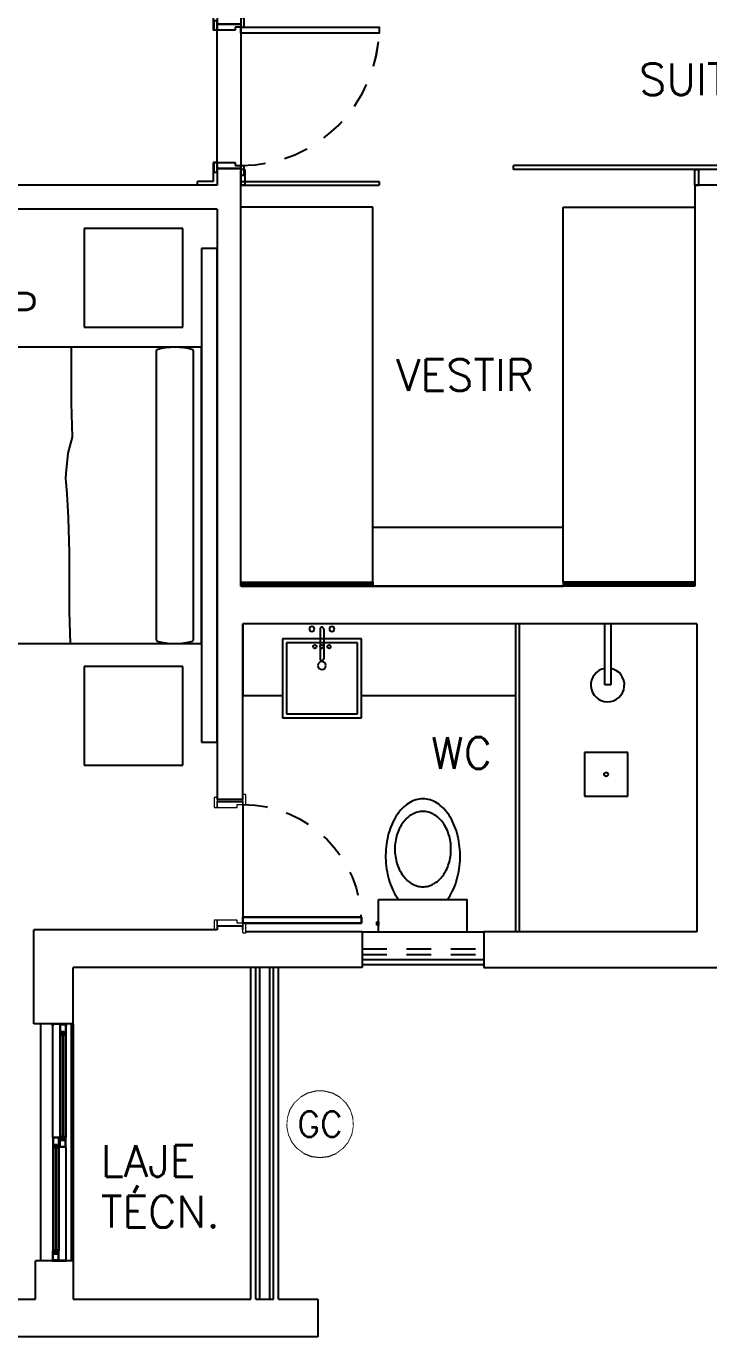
# Model space of a CAD drawing. Header units: millimetres. Extents: x 188.6 to 263.2, y 40.1 to 120.1.
# Drawn here: x 255.94 to 259.39, y 48.13 to 54.76 of the extents above; entities that cross this region are included whole.
import ezdxf
from ezdxf.enums import TextEntityAlignment as Align

# ---------------------------------------------------------------- set-up
doc = ezdxf.new("R2010")
doc.units = ezdxf.units.MM
doc.set_wipeout_variables(frame=1)
doc.linetypes.add('_XREF TL$0$XREF_305_306$0$XREF-TIPO$0$HIDDEN2', pattern=[0.1875, 0.125, -0.0625])
doc.linetypes.add('XREF_305_306$0$XREF-TIPO$0$HIDDEN2', pattern=[0.1875, 0.125, -0.0625])
for name, color, linetype in [('_XREF TL$0$S_ESQ', 8, 'Continuous'), ('_XREF TL$0$S_VISTA1', 8, 'Continuous'), ('_XREF TL$0$XREF_305_306$0$XREF-TIPO$0$E-MC-ESQUADRIAS', 8, 'Continuous'), ('ARQ', 8, 'Continuous'), ('ARQ-BASE', 8, 'Continuous'), ('INC-TEXTO', 7, 'Continuous'), ('XREF_305_306$0$L-O-LAYOUT-MOLHADO', 8, 'Continuous'), ('XREF_305_306$0$XREF-TIPO$0$E-MC-ESQUADRIAS', 2, 'Continuous')]:
    doc.layers.add(name, color=color, linetype=linetype)
doc.styles.add('60-75', font='romans.shx', dxfattribs={"height": 0.12})
doc.styles.add('ROMANS', font='ROMANS.SHX', dxfattribs={"height": 0.15})

# ---------------------------------------------------------------- blocks, each defined once
blk = doc.blocks.new('_XREF TL$0$XREF_305_306$0$XREF-TIPO$0$A$C281A5909')
at = {"layer": '_XREF TL$0$S_ESQ'}
for p, q in [((0.05, 0.755), (0.08, 0.755)), ((0.05, 0.155), (0.05, 0.755)), ((0.08, 0.755), (0.05, 0.755)), ((0.05, 0.755), (0.05, 0.155)), ((0.08, 0.755), (0.08, 0.155)), ((0.08, 0.155), (0.08, 0.755)), ((0.035, 0.0249), (0.035, 0.155)), ((0.08, 0.155), (0.05, 0.155)), ((0.05, 0.155), (0.08, 0.155)), ((0.665, 0.025), (0.665, 0.155))]:
    blk.add_line(p, q, dxfattribs=at)
at = {"layer": '_XREF TL$0$S_ESQ', "lineweight": 13}
for p, q in [((0, 0.155), (0, 0.17)), ((0, 0.17), (0.05, 0.17)), ((0, 0.155), (0.05, 0.155)), ((0.05, 0.155), (0.035, 0.155)), ((0.05, 0.155), (0.05, 0.125)), ((0.65, 0.155), (0.65, 0.17)), ((0.65, 0.17), (0.7, 0.17)), ((0.665, 0.155), (0.65, 0.155)), ((0.65, 0.125), (0.65, 0.155)), ((0.65, 0.155), (0.7, 0.155)), ((0.7, 0.17), (0.7, 0.155)), ((0.05, 0.125), (0.065, 0.125)), ((0.065, 0.125), (0.065, 0.025)), ((0.635, 0.025), (0.635, 0.125)), ((0.635, 0.125), (0.65, 0.125)), ((0.065, 0.025), (0.015, 0.025)), ((0.015, 0.01), (0.015, 0.0249)), ((0.065, 0.01), (0.015, 0.01)), ((0.035, 0.025), (0.065, 0.025)), ((0.065, 0.025), (0.065, 0.01)), ((0.635, 0.025), (0.665, 0.025)), ((0.635, 0.01), (0.635, 0.025)), ((0.685, 0.025), (0.635, 0.025)), ((0.685, 0.01), (0.635, 0.01)), ((0.685, 0.025), (0.685, 0.01))]:
    blk.add_line(p, q, dxfattribs=at)
at = {"layer": '_XREF TL$0$S_VISTA1'}
blk.add_line((0.65, 0.155), (0.08, 0.155), dxfattribs=at)
at = {"layer": '_XREF TL$0$XREF_305_306$0$XREF-TIPO$0$E-MC-ESQUADRIAS', "color": 8, "linetype": '_XREF TL$0$XREF_305_306$0$XREF-TIPO$0$HIDDEN2'}
blk.add_arc((0.05, 0.155), 0.6, 0, 90, dxfattribs=at)
blk = doc.blocks.new('_XREF TL$0$XREF_305_306$0$XREF-TIPO$0$A$C35F81CAF')
at = {"layer": '_XREF TL$0$XREF_305_306$0$XREF-TIPO$0$E-MC-ESQUADRIAS'}
for p, q in [((0.0028, 0.068), (0.0498, 0.068)), ((0.0028, 0.068), (0.0028, 0.038)), ((0.0378, 0.068), (0.0378, 0.048)), ((0.575, 0.068), (0.0498, 0.068)), ((0.0498, 0.068), (0.0498, 0.058)), ((0.625, 0.068), (0.575, 0.068)), ((0.575, 0.068), (0.575, 0.058)), ((0.587, 0.068), (0.587, 0.048)), ((0.625, 0.068), (1.198, 0.068)), ((0.625, 0.038), (0.625, 0.068)), ((0.575, 0.002), (0.002, 0.002)), ((0.0028, 0.038), (0.0498, 0.038)), ((0.0048, 0.066), (0.0358, 0.066)), ((0.0048, 0.066), (0.0048, 0.04)), ((0.0048, 0.04), (0.0478, 0.04)), ((0.0358, 0.066), (0.0358, 0.046)), ((0.0478, 0.046), (0.0358, 0.046)), ((0.0498, 0.058), (0.0378, 0.058)), ((0.0498, 0.048), (0.0378, 0.048)), ((0.586, 0.056), (0.0388, 0.056)), ((0.0388, 0.05), (0.0388, 0.056)), ((0.586, 0.05), (0.0388, 0.05)), ((0.0398, 0.066), (0.0398, 0.06)), ((0.0398, 0.066), (0.0478, 0.066)), ((0.0478, 0.06), (0.0398, 0.06)), ((0.0478, 0.066), (0.0478, 0.06)), ((0.0478, 0.046), (0.0478, 0.04)), ((0.0498, 0.048), (0.0498, 0.038)), ((0.575, 0.038), (0.0498, 0.038)), ((0.575, 0.058), (0.587, 0.058)), ((0.575, 0.048), (0.575, 0.038)), ((0.575, 0.048), (0.587, 0.048)), ((0.625, 0.038), (0.575, 0.038)), ((0.575, 0.032), (0.625, 0.032)), ((0.575, 0.002), (0.575, 0.032)), ((0.575, 0.002), (0.625, 0.002)), ((0.585, 0.066), (0.577, 0.066)), ((0.577, 0.066), (0.577, 0.06)), ((0.577, 0.06), (0.585, 0.06)), ((0.577, 0.046), (0.589, 0.046)), ((0.577, 0.046), (0.577, 0.04)), ((0.623, 0.04), (0.577, 0.04)), ((0.577, 0.03), (0.611, 0.03)), ((0.577, 0.004), (0.577, 0.03)), ((0.577, 0.004), (0.623, 0.004)), ((0.585, 0.066), (0.585, 0.06)), ((0.586, 0.05), (0.586, 0.056)), ((0.623, 0.066), (0.589, 0.066)), ((0.589, 0.066), (0.589, 0.046)), ((0.611, 0.03), (0.611, 0.01)), ((0.623, 0.01), (0.611, 0.01)), ((0.613, 0.032), (0.613, 0.012)), ((0.625, 0.022), (0.613, 0.022)), ((0.625, 0.012), (0.613, 0.012)), ((1.1573, 0.02), (0.614, 0.02)), ((0.614, 0.014), (0.614, 0.02)), ((1.1573, 0.014), (0.614, 0.014)), ((0.615, 0.03), (0.623, 0.03)), ((0.615, 0.03), (0.615, 0.024)), ((0.623, 0.024), (0.615, 0.024)), ((0.623, 0.04), (0.623, 0.066)), ((0.623, 0.03), (0.623, 0.024)), ((0.623, 0.01), (0.623, 0.004)), ((1.1968, 0.032), (0.625, 0.032)), ((0.625, 0.032), (0.625, 0.022)), ((0.625, 0.012), (0.625, 0.002)), ((1.1463, 0.002), (0.625, 0.002)), ((1.1463, 0.032), (1.1463, 0.022)), ((1.1463, 0.022), (1.1583, 0.022)), ((1.1463, 0.012), (1.1463, 0.002)), ((1.1463, 0.012), (1.1583, 0.012)), ((1.1968, 0.002), (1.1463, 0.002)), ((1.1563, 0.03), (1.1483, 0.03)), ((1.1483, 0.03), (1.1483, 0.024)), ((1.1483, 0.024), (1.1563, 0.024)), ((1.1483, 0.01), (1.1603, 0.01)), ((1.1483, 0.01), (1.1483, 0.004)), ((1.1948, 0.004), (1.1483, 0.004)), ((1.1563, 0.03), (1.1563, 0.024)), ((1.1573, 0.014), (1.1573, 0.02)), ((1.1968, 0.032), (1.1583, 0.032)), ((1.1583, 0.032), (1.1583, 0.012)), ((1.1948, 0.03), (1.1603, 0.03)), ((1.1603, 0.03), (1.1603, 0.01)), ((1.1948, 0.004), (1.1948, 0.03)), ((1.1968, 0.002), (1.1968, 0.032))]:
    blk.add_line(p, q, dxfattribs=at)
for points in [[(0, 0), (0.0102, 0), (0.0102, 0.002), (0.002, 0.002), (0.002, 0.068), (0.01, 0.068), (0.01, 0.07), (0, 0.07), (0, 0)], [(1.2, 0), (1.1898, 0), (1.1898, 0.002), (1.198, 0.002), (1.198, 0.068), (1.19, 0.068), (1.19, 0.07), (1.2, 0.07), (1.2, 0)]]:
    blk.add_lwpolyline(points, dxfattribs=at)
for points in [[(0.0503, 0.063), (0.0503, 0.058, -0.414214), (0.0498, 0.0575), (0.0383, 0.0575, 1), (0.0383, 0.0565), (0.0548, 0.0565), (0.0548, 0.058, 0.38517)], [(0.0383, 0.0495, 1), (0.0383, 0.0485), (0.0498, 0.0485, -0.414214), (0.0503, 0.048), (0.0503, 0.043, 0.38517), (0.0548, 0.048), (0.0548, 0.0495)], [(0.5745, 0.063), (0.5745, 0.058, 0.414214), (0.575, 0.0575), (0.5865, 0.0575, -1), (0.5865, 0.0565), (0.57, 0.0565), (0.57, 0.058, -0.38517)], [(0.5865, 0.0495, -1), (0.5865, 0.0485), (0.575, 0.0485, 0.414214), (0.5745, 0.048), (0.5745, 0.043, -0.38517), (0.57, 0.048), (0.57, 0.0495)], [(0.6255, 0.027), (0.6255, 0.022, -0.414214), (0.625, 0.0215), (0.6135, 0.0215, 1), (0.6135, 0.0205), (0.63, 0.0205), (0.63, 0.022, 0.38517)], [(0.6135, 0.0135, 1), (0.6135, 0.0125), (0.625, 0.0125, -0.414214), (0.6255, 0.012), (0.6255, 0.007, 0.38517), (0.63, 0.012), (0.63, 0.0135)], [(1.1463, 0.0215, -0.414214), (1.1458, 0.022), (1.1458, 0.027, 0.38517), (1.1413, 0.022), (1.1413, 0.0205), (1.1578, 0.0205, 1), (1.1578, 0.0215)], [(1.1463, 0.0125, 0.414214), (1.1458, 0.012), (1.1458, 0.007, -0.38517), (1.1413, 0.012), (1.1413, 0.0135), (1.1578, 0.0135, -1), (1.1578, 0.0125)]]:
    blk.add_lwpolyline(points, format="xyb", close=True, dxfattribs=at)
blk = doc.blocks.new('_XREF TL$0$XREF_305_306$0$XREF-TIPO$0$PORTA 70')
at = {"layer": '_XREF TL$0$XREF_305_306$0$XREF-TIPO$0$E-MC-ESQUADRIAS'}
for p, q in [((36.2665, 23.8835), (36.2815, 23.8835)), ((36.2665, 23.8335), (36.2665, 23.8835)), ((36.2815, 23.8335), (36.2665, 23.8335)), ((36.2815, 23.8335), (36.2815, 23.8835)), ((36.2815, 23.8485), (36.2815, 23.8335)), ((36.4015, 23.8485), (36.2815, 23.8485)), ((36.3115, 23.8335), (36.2815, 23.8335)), ((36.3115, 23.8185), (36.3115, 23.8335)), ((36.4015, 23.8685), (36.4165, 23.8685)), ((36.4015, 23.8685), (36.4015, 23.8185)), ((36.4015, 23.8185), (36.4015, 23.8485)), ((36.4165, 23.8685), (36.4165, 23.8185)), ((36.4015, 23.8185), (36.3115, 23.8185)), ((36.4165, 23.8185), (36.4015, 23.8185)), ((36.2665, 23.0835), (36.2665, 23.1335)), ((36.2815, 23.1335), (36.3115, 23.1335)), ((36.2815, 23.0835), (36.2815, 23.1335)), ((36.2815, 23.1185), (36.4015, 23.1185)), ((36.3115, 23.1485), (36.4015, 23.1485)), ((36.3115, 23.1335), (36.3115, 23.1485)), ((36.4015, 23.1485), (36.4165, 23.1485)), ((36.4015, 23.1185), (36.4015, 23.1485)), ((36.4015, 23.1485), (36.4015, 23.0985)), ((36.4165, 23.0985), (36.4015, 23.0985)), ((36.4165, 23.1485), (36.4165, 23.0985)), ((36.2815, 23.0835), (36.2665, 23.0835))]:
    blk.add_line(p, q, dxfattribs=at)
blk.add_lwpolyline([(36.2815, 23.1635), (36.2815, 23.1335), (35.5815, 23.1335), (35.5815, 23.1635)], close=True, dxfattribs=at)
at = {"layer": '_XREF TL$0$XREF_305_306$0$XREF-TIPO$0$E-MC-ESQUADRIAS', "color": 8, "linetype": '_XREF TL$0$XREF_305_306$0$XREF-TIPO$0$HIDDEN2'}
blk.add_arc((36.2815, 23.1335), 0.7, 90, 180, dxfattribs=at)
blk = doc.blocks.new('arq-3pav')
at = {"layer": 'ARQ'}
for p, q in [((51.8953, 14.6), (51.8953, 14.485)), ((51.8753, 14.58), (51.8753, 14.485)), ((51.8753, 13.815), (51.8753, 13.72)), ((51.8953, 13.815), (51.8953, 13.7)), ((51.8953, 13.785), (52.0153, 13.785)), ((51.8953, 13.775), (51.8953, 13.7)), ((52.0153, 13.78), (52.0153, 13.7)), ((52.0153, 11.67), (52.0153, 13.775)), ((52.0353, 13.78), (52.0353, 13.7)), ((54.7953, 13.8), (53.3953, 13.8)), ((54.7953, 13.78), (53.3953, 13.78)), ((54.3153, 13.7), (54.3153, 13.78)), ((54.3353, 13.7), (54.3353, 13.78)), ((51.8953, 13.7), (49.7753, 13.7)), ((51.8753, 13.72), (51.7953, 13.72)), ((51.8953, 13.7), (51.7953, 13.7)), ((52.0153, 13.72), (52.7153, 13.72)), ((52.0153, 13.7), (52.7153, 13.7)), ((54.9353, 13.7), (54.3153, 13.7)), ((54.3153, 13.7), (54.3153, 11.67)), ((51.8953, 13.58), (49.7753, 13.58)), ((51.8953, 13.58), (51.8953, 10.59)), ((52.6828, 13.59), (52.0153, 13.59)), ((52.4653, 13.59), (52.3653, 13.59)), ((52.6828, 11.69), (52.6828, 13.59)), ((53.6478, 11.69), (53.6478, 13.59)), ((53.6479, 13.59), (54.3154, 13.59)), ((53.8654, 13.59), (53.9654, 13.59)), ((51.7207, 13.4817), (51.2207, 13.4817)), ((51.2207, 13.4817), (51.2207, 12.9817)), ((51.7207, 12.9817), (51.7207, 13.4817)), ((51.8153, 13.38), (51.8153, 10.88)), ((51.8953, 13.38), (51.8153, 13.38)), ((51.8953, 10.88), (51.8953, 13.38)), ((51.2207, 12.9817), (51.7207, 12.9817)), ((51.8153, 12.88), (49.9153, 12.88)), ((51.1576, 12.774), (51.1576, 12.88)), ((51.8153, 11.38), (51.8153, 12.88)), ((51.5863, 12.8623), (51.5863, 11.3973)), ((51.7745, 11.3973), (51.7745, 12.8628)), ((51.1576, 12.6792), (51.1576, 12.774)), ((51.1576, 12.5965), (51.1576, 12.6792)), ((51.1616, 12.425), (51.1576, 12.5965)), ((51.1394, 12.3443), (51.1616, 12.425)), ((51.1293, 12.2414), (51.1394, 12.3443)), ((51.1275, 12.2162), (51.1293, 12.2414)), ((51.1354, 12.1393), (51.1275, 12.2162)), ((51.1414, 12.0162), (51.1354, 12.1393)), ((51.1475, 11.8407), (51.1414, 12.0162)), ((52.6828, 11.97), (53.6478, 11.97)), ((51.1475, 11.5414), (51.1475, 11.8407)), ((52.0153, 11.6902), (52.6828, 11.69)), ((52.0153, 11.69), (52.6828, 11.69)), ((52.0153, 11.685), (52.6828, 11.685)), ((52.0153, 11.68), (52.6828, 11.68)), ((54.3153, 11.6902), (53.6478, 11.69)), ((54.3153, 11.69), (53.6478, 11.69)), ((54.3153, 11.685), (53.6478, 11.685)), ((54.3153, 11.68), (53.6478, 11.68)), ((52.0153, 11.675), (52.6828, 11.675)), ((54.3153, 11.67), (52.0153, 11.67)), ((52.0153, 11.67), (52.6828, 11.67)), ((52.6828, 11.67), (53.6478, 11.67)), ((54.3153, 11.675), (53.6478, 11.675)), ((54.3153, 11.67), (53.6478, 11.67)), ((51.1523, 11.38), (51.1475, 11.5414)), ((54.3253, 11.48), (52.0253, 11.48)), ((52.0253, 10.59), (52.0253, 11.48)), ((52.0253, 11.48), (52.0253, 11.1163)), ((53.4053, 11.48), (53.4053, 9.92)), ((53.4053, 11.48), (53.4053, 9.92)), ((53.4253, 11.48), (53.4253, 9.92)), ((53.4253, 11.48), (53.4253, 9.92)), ((54.3253, 11.48), (54.3253, 9.92)), ((52.4158, 11.4536), (52.4158, 11.3034)), ((52.4349, 11.4536), (52.4349, 11.3034)), ((49.9153, 11.38), (51.8153, 11.38)), ((52.2253, 11.4036), (52.2253, 11.0036)), ((52.6253, 11.4036), (52.2253, 11.4036)), ((52.2453, 11.3836), (52.2453, 11.0236)), ((52.6053, 11.3836), (52.2453, 11.3836)), ((52.6053, 11.0236), (52.6053, 11.3836)), ((52.6253, 11.0036), (52.6253, 11.4036)), ((51.7207, 11.2641), (51.2207, 11.2641)), ((51.2207, 11.2641), (51.2207, 10.7641)), ((51.7207, 10.7641), (51.7207, 11.2641)), ((52.0253, 11.1163), (52.2253, 11.1163)), ((52.6253, 11.1163), (53.4053, 11.1163)), ((52.2453, 11.0236), (52.6053, 11.0236)), ((52.2253, 11.0036), (52.6253, 11.0036)), ((51.8153, 10.88), (51.8953, 10.88)), ((53.9751, 10.8277), (53.7551, 10.8277)), ((53.7551, 10.8277), (53.7551, 10.6077)), ((53.9751, 10.6077), (53.9751, 10.8277)), ((51.2207, 10.7641), (51.7207, 10.7641)), ((52.0253, 10.59), (51.8953, 10.59)), ((53.7551, 10.6077), (53.9751, 10.6077)), ((52.7126, 10.0842), (53.1614, 10.0842)), ((52.7126, 9.921), (52.7126, 10.0842)), ((52.7126, 10.0842), (53.1614, 10.0842)), ((52.7126, 9.921), (52.7126, 10.0842)), ((52.7126, 10.0842), (53.1614, 10.0842)), ((52.7126, 9.921), (52.7126, 10.0842)), ((52.7126, 10.0842), (53.1614, 10.0842)), ((52.7126, 9.921), (52.7126, 10.0842)), ((53.1614, 9.921), (53.1614, 10.0842)), ((53.1614, 9.921), (53.1614, 10.0842)), ((53.1614, 9.921), (53.1614, 10.0842)), ((53.1614, 9.921), (53.1614, 10.0842)), ((51.8953, 9.955), (51.8953, 9.93)), ((52.0253, 9.93), (52.0253, 9.955)), ((52.7029, 9.9536), (52.7029, 9.971)), ((52.7029, 9.971), (52.7124, 9.971)), ((52.7029, 9.9536), (52.7029, 9.971)), ((52.7029, 9.971), (52.7124, 9.971)), ((52.7029, 9.9536), (52.7029, 9.971)), ((52.7029, 9.971), (52.7124, 9.971)), ((52.7029, 9.9536), (52.7029, 9.971)), ((52.7029, 9.971), (52.7124, 9.971)), ((52.7124, 9.9536), (52.7029, 9.9536)), ((52.7124, 9.9536), (52.7029, 9.9536)), ((52.7124, 9.9536), (52.7029, 9.9536)), ((52.7124, 9.9536), (52.7029, 9.9536)), ((52.7124, 9.971), (52.7124, 9.9536)), ((52.7124, 9.971), (52.7124, 9.9536)), ((52.7124, 9.971), (52.7124, 9.9536)), ((52.7124, 9.971), (52.7124, 9.9536)), ((50.9653, 9.455), (50.9653, 9.93)), ((51.8952, 9.93), (50.9653, 9.93)), ((52.6287, 9.92), (52.0403, 9.92)), ((52.6287, 9.92), (52.6287, 9.74)), ((52.6287, 9.92), (53.2453, 9.92)), ((52.7126, 9.921), (53.1614, 9.921)), ((52.7126, 9.921), (53.1614, 9.921)), ((52.7126, 9.921), (53.1614, 9.921)), ((52.7126, 9.921), (53.1614, 9.921)), ((54.3253, 9.92), (53.2453, 9.92)), ((53.2453, 9.92), (53.2453, 9.74)), ((52.6287, 9.78), (53.2453, 9.78)), ((52.6287, 9.755), (53.2454, 9.755)), ((51.1653, 9.455), (51.1653, 9.74)), ((52.6287, 9.74), (51.1653, 9.74)), ((52.0653, 8.0602), (52.0653, 9.74)), ((52.0903, 8.0602), (52.0903, 9.74)), ((52.1109, 8.0602), (52.1109, 9.74)), ((52.1609, 8.0602), (52.1609, 9.74)), ((52.1803, 8.0602), (52.1803, 9.74)), ((52.2053, 8.0602), (52.2053, 9.7394)), ((53.2453, 9.74), (56.6552, 9.74)), ((51.1653, 9.455), (50.9653, 9.455)), ((51.0002, 9.455), (51.0002, 8.255)), ((51.1553, 9.455), (51.1553, 8.255)), ((51.1653, 9.455), (51.1653, 8.255)), ((50.9752, 8.0601), (50.9752, 8.255)), ((51.1653, 8.255), (50.9752, 8.255)), ((51.1653, 8.255), (51.0253, 8.255)), ((51.1653, 8.255), (51.1653, 8.0602)), ((48.9453, 8.0601), (50.9752, 8.0601)), ((51.1653, 8.0602), (52.0653, 8.0602)), ((52.0903, 8.0602), (52.1803, 8.0602)), ((52.2053, 8.0602), (52.4053, 8.0602)), ((52.4053, 8.0602), (52.4053, 7.8702)), ((52.4053, 7.8702), (46.58, 7.8702))]:
    blk.add_line(p, q, dxfattribs=at)
at = {"layer": 'ARQ', "linetype": 'Continuous'}
for p, q in [((51.8953, 14.485), (51.8753, 14.485)), ((51.8953, 13.815), (51.8753, 13.815)), ((52.0353, 13.78), (52.0153, 13.78)), ((53.3953, 13.78), (53.3953, 13.8)), ((54.3153, 13.78), (54.3353, 13.78)), ((51.7953, 13.7), (51.7953, 13.72)), ((52.0153, 13.72), (52.0153, 13.7)), ((52.0353, 13.7), (52.0153, 13.7)), ((52.7153, 13.72), (52.7153, 13.7)), ((54.3153, 13.7), (54.3353, 13.7)), ((52.0153, 11.69), (52.0153, 11.67)), ((52.6828, 11.69), (52.6828, 11.67)), ((53.6478, 11.69), (53.6478, 11.67)), ((54.3153, 11.69), (54.3153, 11.67))]:
    blk.add_line(p, q, dxfattribs=at)
at = {"layer": 'ARQ', "linetype": '_XREF TL$0$XREF_305_306$0$XREF-TIPO$0$HIDDEN2'}
for p, q in [((52.6287, 9.835), (53.2454, 9.835)), ((52.6287, 9.805), (53.2454, 9.805))]:
    blk.add_line(p, q, dxfattribs=at)
at = {"layer": 'ARQ'}
blk.add_lwpolyline([(52.0153, 13.785), (51.8953, 13.785), (51.8953, 14.515), (52.0153, 14.515)], close=True, dxfattribs=at)
for centre, radius in [((52.3894, 11.3643), 0.009), ((52.3894, 11.3643), 0.009), ((52.4254, 11.3643), 0.009), ((52.4254, 11.3643), 0.009), ((52.4614, 11.3643), 0.009), ((52.4614, 11.3643), 0.009), ((53.8651, 10.7177), 0.01)]:
    blk.add_circle(centre, radius, dxfattribs=at)
for centre, radius, start, end in [((51.6804, 12.5455), 0.3345, 74.2857, 105.7143), ((51.5916, 12.8626), 0.00526, 109.57283, 182.36528), ((51.7693, 12.8626), 0.00526, 357.63472, 70.42717), ((52.3745, 11.4536), 0.0127, 0, 180), ((52.3745, 11.4536), 0.0127, 180, 0), ((52.4253, 11.4536), 0.00952, 0, 180), ((52.4761, 11.4536), 0.0127, 0, 180), ((52.4761, 11.4536), 0.0127, 180, 0), ((51.5916, 11.3975), 0.00526, 177.63472, 250.42717), ((51.6804, 11.7145), 0.3345, 254.2857, 285.7143), ((51.7693, 11.3975), 0.00526, 289.57283, 2.36528), ((52.4253, 11.2686), 0.0206, 0, 180), ((52.4253, 11.3034), 0.00952, 180, 0), ((52.4253, 11.2686), 0.0206, 180, 0), ((52.9796, 10.4014), 0.206, 129.3399, 141.45845), ((52.9796, 10.4014), 0.206, 129.3399, 141.45845), ((52.9796, 10.4014), 0.206, 129.3399, 141.45845), ((52.9796, 10.4014), 0.206, 129.3399, 141.45845), ((52.9509, 10.4365), 0.1606, 115.05122, 129.35595), ((52.9509, 10.4365), 0.1606, 115.05122, 129.35595), ((52.9509, 10.4365), 0.1606, 115.05122, 129.35595), ((52.9509, 10.4365), 0.1606, 115.05122, 129.35595), ((52.9389, 10.4618), 0.1326, 98.72098, 114.96713), ((52.9389, 10.4618), 0.1326, 98.72098, 114.96713), ((52.9389, 10.4618), 0.1326, 98.72098, 114.96713), ((52.9389, 10.4618), 0.1326, 98.72098, 114.96713), ((52.937, 10.471), 0.1233, 81.47391, 98.52814), ((52.937, 10.471), 0.1233, 81.47391, 98.52814), ((52.937, 10.471), 0.1233, 81.47391, 98.52814), ((52.937, 10.471), 0.1233, 81.47391, 98.52814), ((52.9352, 10.4618), 0.1326, 65.03492, 81.28108), ((52.9352, 10.4618), 0.1326, 65.03492, 81.28108), ((52.9352, 10.4618), 0.1326, 65.03492, 81.28108), ((52.9352, 10.4618), 0.1326, 65.03492, 81.28108), ((52.9232, 10.4365), 0.1606, 50.6461, 64.95083), ((52.9232, 10.4365), 0.1606, 50.6461, 64.95083), ((52.9232, 10.4365), 0.1606, 50.6461, 64.95083), ((52.9232, 10.4365), 0.1606, 50.6461, 64.95083), ((52.8945, 10.4014), 0.206, 38.5436, 50.66215), ((52.8945, 10.4014), 0.206, 38.5436, 50.66215), ((52.8945, 10.4014), 0.206, 38.5436, 50.66215), ((52.8945, 10.4014), 0.206, 38.5436, 50.66215), ((53.0816, 10.3339), 0.3287, 151.59259, 160.46465), ((53.0816, 10.3339), 0.3287, 151.59259, 160.46465), ((53.0816, 10.3339), 0.3287, 151.59259, 160.46465), ((53.0816, 10.3339), 0.3287, 151.59259, 160.46465), ((53.0254, 10.3646), 0.2647, 141.40111, 151.65381), ((53.0254, 10.3646), 0.2647, 141.40111, 151.65381), ((53.0254, 10.3646), 0.2647, 141.40111, 151.65381), ((53.0254, 10.3646), 0.2647, 141.40111, 151.65381), ((52.9656, 10.3781), 0.1609, 131.98077, 143.40885), ((52.9656, 10.3781), 0.1609, 131.98077, 143.40885), ((52.9656, 10.3781), 0.1609, 131.98077, 143.40885), ((52.9656, 10.3781), 0.1609, 131.98077, 143.40885), ((52.9487, 10.3968), 0.1357, 119.18718, 131.99121), ((52.9487, 10.3968), 0.1357, 119.18718, 131.99121), ((52.9487, 10.3968), 0.1357, 119.18718, 131.99121), ((52.9487, 10.3968), 0.1357, 119.18718, 131.99121), ((52.9398, 10.4128), 0.1174, 105.05514, 119.15385), ((52.9398, 10.4128), 0.1174, 105.05514, 119.15385), ((52.9398, 10.4128), 0.1174, 105.05514, 119.15385), ((52.9398, 10.4128), 0.1174, 105.05514, 119.15385), ((52.9372, 10.4219), 0.1079, 90.05672, 104.96901), ((52.9372, 10.4219), 0.1079, 90.05672, 104.96901), ((52.9372, 10.4219), 0.1079, 90.05672, 104.96901), ((52.9372, 10.4219), 0.1079, 90.05672, 104.96901), ((52.9369, 10.4219), 0.1079, 75.03303, 89.94532), ((52.9369, 10.4219), 0.1079, 75.03303, 89.94532), ((52.9369, 10.4219), 0.1079, 75.03303, 89.94532), ((52.9369, 10.4219), 0.1079, 75.03303, 89.94532), ((52.9343, 10.4128), 0.1174, 60.84819, 74.9469), ((52.9343, 10.4128), 0.1174, 60.84819, 74.9469), ((52.9343, 10.4128), 0.1174, 60.84819, 74.9469), ((52.9343, 10.4128), 0.1174, 60.84819, 74.9469), ((52.9254, 10.3968), 0.1357, 48.01083, 60.81485), ((52.9254, 10.3968), 0.1357, 48.01083, 60.81485), ((52.9254, 10.3968), 0.1357, 48.01083, 60.81485), ((52.9254, 10.3968), 0.1357, 48.01083, 60.81485), ((52.9085, 10.3781), 0.1609, 36.59319, 48.02127), ((52.9085, 10.3781), 0.1609, 36.59319, 48.02127), ((52.9085, 10.3781), 0.1609, 36.59319, 48.02127), ((52.9085, 10.3781), 0.1609, 36.59319, 48.02127), ((52.8487, 10.3646), 0.2647, 28.34824, 38.60094), ((52.8487, 10.3646), 0.2647, 28.34824, 38.60094), ((52.8487, 10.3646), 0.2647, 28.34824, 38.60094), ((52.8487, 10.3646), 0.2647, 28.34824, 38.60094), ((52.7925, 10.3339), 0.3287, 19.5374, 28.40946), ((52.7925, 10.3339), 0.3287, 19.5374, 28.40946), ((52.7925, 10.3339), 0.3287, 19.5374, 28.40946), ((52.7925, 10.3339), 0.3287, 19.5374, 28.40946), ((53.1367, 10.314), 0.3874, 160.41146, 168.36242), ((53.1367, 10.314), 0.3874, 160.41146, 168.36242), ((53.1367, 10.314), 0.3874, 160.41146, 168.36242), ((53.1367, 10.314), 0.3874, 160.41146, 168.36242), ((53.0139, 10.3481), 0.218, 153.5715, 162.90296), ((53.0139, 10.3481), 0.218, 153.5715, 162.90296), ((53.0139, 10.3481), 0.218, 153.5715, 162.90296), ((53.0139, 10.3481), 0.218, 153.5715, 162.90296), ((52.9888, 10.3607), 0.1898, 143.37634, 153.61046), ((52.9888, 10.3607), 0.1898, 143.37634, 153.61046), ((52.9888, 10.3607), 0.1898, 143.37634, 153.61046), ((52.9888, 10.3607), 0.1898, 143.37634, 153.61046), ((52.8853, 10.3607), 0.1898, 26.39158, 36.6257), ((52.8853, 10.3607), 0.1898, 26.39158, 36.6257), ((52.8853, 10.3607), 0.1898, 26.39158, 36.6257), ((52.8853, 10.3607), 0.1898, 26.39158, 36.6257), ((52.8601, 10.3481), 0.218, 17.09908, 26.43054), ((52.8601, 10.3481), 0.218, 17.09908, 26.43054), ((52.8601, 10.3481), 0.218, 17.09908, 26.43054), ((52.8601, 10.3481), 0.218, 17.09908, 26.43054), ((52.7374, 10.314), 0.3874, 11.63962, 19.59059), ((52.7374, 10.314), 0.3874, 11.63962, 19.59059), ((52.7374, 10.314), 0.3874, 11.63962, 19.59059), ((52.7374, 10.314), 0.3874, 11.63962, 19.59059), ((53.1779, 10.3051), 0.4295, 168.3174, 175.73884), ((53.1779, 10.3051), 0.4295, 168.3174, 175.73884), ((53.1779, 10.3051), 0.4295, 168.3174, 175.73884), ((53.1779, 10.3051), 0.4295, 168.3174, 175.73884), ((53.0477, 10.3393), 0.2529, 171.56824, 180.01898), ((53.0477, 10.3393), 0.2529, 171.56824, 180.01898), ((53.0477, 10.3393), 0.2529, 171.56824, 180.01898), ((53.0477, 10.3393), 0.2529, 171.56824, 180.01898), ((53.0354, 10.3413), 0.2404, 162.8644, 171.60497), ((53.0354, 10.3413), 0.2404, 162.8644, 171.60497), ((53.0354, 10.3413), 0.2404, 162.8644, 171.60497), ((53.0354, 10.3413), 0.2404, 162.8644, 171.60497), ((52.8387, 10.3413), 0.2404, 8.39707, 17.13764), ((52.8387, 10.3413), 0.2404, 8.39707, 17.13764), ((52.8387, 10.3413), 0.2404, 8.39707, 17.13764), ((52.8387, 10.3413), 0.2404, 8.39707, 17.13764), ((52.8264, 10.3393), 0.2529, 359.98306, 8.4338), ((52.8264, 10.3393), 0.2529, 359.98306, 8.4338), ((52.8264, 10.3393), 0.2529, 359.98306, 8.4338), ((52.8264, 10.3393), 0.2529, 359.98306, 8.4338), ((52.6962, 10.3051), 0.4295, 4.26321, 11.68465), ((52.6962, 10.3051), 0.4295, 4.26321, 11.68465), ((52.6962, 10.3051), 0.4295, 4.26321, 11.68465), ((52.6962, 10.3051), 0.4295, 4.26321, 11.68465), ((53.1948, 10.3036), 0.4465, 175.69849, 182.92982), ((53.1948, 10.3036), 0.4465, 175.69849, 182.92982), ((53.1948, 10.3036), 0.4465, 175.69849, 182.92982), ((53.1948, 10.3036), 0.4465, 175.69849, 182.92982), ((53.0477, 10.3392), 0.2529, 179.98306, 188.4338), ((53.0477, 10.3392), 0.2529, 179.98306, 188.4338), ((53.0477, 10.3392), 0.2529, 179.98306, 188.4338), ((53.0477, 10.3392), 0.2529, 179.98306, 188.4338), ((53.0354, 10.3372), 0.2404, 188.39707, 197.13764), ((53.0354, 10.3372), 0.2404, 188.39707, 197.13764), ((53.0354, 10.3372), 0.2404, 188.39707, 197.13764), ((53.0354, 10.3372), 0.2404, 188.39707, 197.13764), ((52.8387, 10.3372), 0.2404, 342.8644, 351.60497), ((52.8387, 10.3372), 0.2404, 342.8644, 351.60497), ((52.8387, 10.3372), 0.2404, 342.8644, 351.60497), ((52.8387, 10.3372), 0.2404, 342.8644, 351.60497), ((52.8264, 10.3392), 0.2529, 351.56824, 0.01898), ((52.8264, 10.3392), 0.2529, 351.56824, 0.01898), ((52.8264, 10.3392), 0.2529, 351.56824, 0.01898), ((52.8264, 10.3392), 0.2529, 351.56824, 0.01898), ((52.6793, 10.3036), 0.4465, 357.07223, 4.30356), ((52.6793, 10.3036), 0.4465, 357.07223, 4.30356), ((52.6793, 10.3036), 0.4465, 357.07223, 4.30356), ((52.6793, 10.3036), 0.4465, 357.07223, 4.30356), ((53.1832, 10.3027), 0.4348, 182.88988, 190.25007), ((53.1832, 10.3027), 0.4348, 182.88988, 190.25007), ((53.1832, 10.3027), 0.4348, 182.88988, 190.25007), ((53.1832, 10.3027), 0.4348, 182.88988, 190.25007), ((53.146, 10.2956), 0.397, 190.20625, 198.02823), ((53.146, 10.2956), 0.397, 190.20625, 198.02823), ((53.146, 10.2956), 0.397, 190.20625, 198.02823), ((53.146, 10.2956), 0.397, 190.20625, 198.02823), ((53.0139, 10.3304), 0.218, 197.09908, 206.43054), ((53.0139, 10.3304), 0.218, 197.09908, 206.43054), ((53.0139, 10.3304), 0.218, 197.09908, 206.43054), ((53.0139, 10.3304), 0.218, 197.09908, 206.43054), ((52.9888, 10.3178), 0.1898, 206.39158, 216.6257), ((52.9888, 10.3178), 0.1898, 206.39158, 216.6257), ((52.9888, 10.3178), 0.1898, 206.39158, 216.6257), ((52.9888, 10.3178), 0.1898, 206.39158, 216.6257), ((52.8853, 10.3178), 0.1898, 323.37634, 333.61046), ((52.8853, 10.3178), 0.1898, 323.37634, 333.61046), ((52.8853, 10.3178), 0.1898, 323.37634, 333.61046), ((52.8853, 10.3178), 0.1898, 323.37634, 333.61046), ((52.8601, 10.3304), 0.218, 333.5715, 342.90296), ((52.8601, 10.3304), 0.218, 333.5715, 342.90296), ((52.8601, 10.3304), 0.218, 333.5715, 342.90296), ((52.8601, 10.3304), 0.218, 333.5715, 342.90296), ((52.7281, 10.2956), 0.397, 341.97382, 349.79579), ((52.7281, 10.2956), 0.397, 341.97382, 349.79579), ((52.7281, 10.2956), 0.397, 341.97382, 349.79579), ((52.7281, 10.2956), 0.397, 341.97382, 349.79579), ((52.6909, 10.3027), 0.4348, 349.75197, 357.11217), ((52.6909, 10.3027), 0.4348, 349.75197, 357.11217), ((52.6909, 10.3027), 0.4348, 349.75197, 357.11217), ((52.6909, 10.3027), 0.4348, 349.75197, 357.11217), ((53.0925, 10.2779), 0.3406, 197.97677, 206.64013), ((53.0925, 10.2779), 0.3406, 197.97677, 206.64013), ((53.0925, 10.2779), 0.3406, 197.97677, 206.64013), ((53.0925, 10.2779), 0.3406, 197.97677, 206.64013), ((52.9656, 10.3004), 0.1609, 216.59319, 228.02127), ((52.9656, 10.3004), 0.1609, 216.59319, 228.02127), ((52.9656, 10.3004), 0.1609, 216.59319, 228.02127), ((52.9656, 10.3004), 0.1609, 216.59319, 228.02127), ((52.9487, 10.2817), 0.1357, 228.01083, 240.81485), ((52.9487, 10.2817), 0.1357, 228.01083, 240.81485), ((52.9487, 10.2817), 0.1357, 228.01083, 240.81485), ((52.9487, 10.2817), 0.1357, 228.01083, 240.81485), ((52.9398, 10.2658), 0.1174, 240.84819, 254.9469), ((52.9398, 10.2658), 0.1174, 240.84819, 254.9469), ((52.9398, 10.2658), 0.1174, 240.84819, 254.9469), ((52.9398, 10.2658), 0.1174, 240.84819, 254.9469), ((52.9372, 10.2566), 0.1079, 255.03303, 269.94532), ((52.9372, 10.2566), 0.1079, 255.03303, 269.94532), ((52.9372, 10.2566), 0.1079, 255.03303, 269.94532), ((52.9372, 10.2566), 0.1079, 255.03303, 269.94532), ((52.9369, 10.2566), 0.1079, 270.05672, 284.96901), ((52.9369, 10.2566), 0.1079, 270.05672, 284.96901), ((52.9369, 10.2566), 0.1079, 270.05672, 284.96901), ((52.9369, 10.2566), 0.1079, 270.05672, 284.96901), ((52.9343, 10.2658), 0.1174, 285.05514, 299.15385), ((52.9343, 10.2658), 0.1174, 285.05514, 299.15385), ((52.9343, 10.2658), 0.1174, 285.05514, 299.15385), ((52.9343, 10.2658), 0.1174, 285.05514, 299.15385), ((52.9254, 10.2817), 0.1357, 299.18718, 311.99121), ((52.9254, 10.2817), 0.1357, 299.18718, 311.99121), ((52.9254, 10.2817), 0.1357, 299.18718, 311.99121), ((52.9254, 10.2817), 0.1357, 299.18718, 311.99121), ((52.9085, 10.3004), 0.1609, 311.98077, 323.40885), ((52.9085, 10.3004), 0.1609, 311.98077, 323.40885), ((52.9085, 10.3004), 0.1609, 311.98077, 323.40885), ((52.9085, 10.3004), 0.1609, 311.98077, 323.40885), ((52.7816, 10.2779), 0.3406, 333.36192, 342.02528), ((52.7816, 10.2779), 0.3406, 333.36192, 342.02528), ((52.7816, 10.2779), 0.3406, 333.36192, 342.02528), ((52.7816, 10.2779), 0.3406, 333.36192, 342.02528), ((53.0356, 10.249), 0.2768, 206.58005, 216.53194), ((53.0356, 10.249), 0.2768, 206.58005, 216.53194), ((53.0356, 10.249), 0.2768, 206.58005, 216.53194), ((53.0356, 10.249), 0.2768, 206.58005, 216.53194), ((52.8385, 10.249), 0.2768, 323.47011, 333.422), ((52.8385, 10.249), 0.2768, 323.47011, 333.422), ((52.8385, 10.249), 0.2768, 323.47011, 333.422), ((52.8385, 10.249), 0.2768, 323.47011, 333.422)]:
    blk.add_arc(centre, radius, start, end, dxfattribs=at)
for name, p, rotation in [('_XREF TL$0$XREF_305_306$0$XREF-TIPO$0$PORTA 70', (88.2968, 37.6335), 180), ('_XREF TL$0$XREF_305_306$0$XREF-TIPO$0$A$C35F81CAF', (51.1303, 8.255), 90)]:
    blk.add_blockref(name, p, dxfattribs=dict(at, rotation=rotation))
at = {"layer": 'ARQ', "xscale": -1, "rotation": 270}
blk.add_blockref('_XREF TL$0$XREF_305_306$0$XREF-TIPO$0$A$C281A5909', (51.8703, 9.915), dxfattribs=at)
blk = doc.blocks.new('INC-OBJETO')
at = {"color": 0}
blk.add_lwpolyline([(0, 0.002084), (-0.000518, 0.002019), (-0.001004, 0.001827), (-0.001427, 0.001519), (-0.00176, 0.001117), (-0.001982, 0.000644), (-0.00208, 0.000131), (-0.002047, -0.000391), (-0.001886, -0.000887), (-0.001606, -0.001329), (-0.001225, -0.001686), (-0.000767, -0.001938), (-0.000261, -0.002068), (0.000261, -0.002068), (0.000767, -0.001938), (0.001225, -0.001686), (0.001606, -0.001329), (0.001886, -0.000887), (0.002047, -0.000391), (0.00208, 0.000131), (0.001982, 0.000644), (0.00176, 0.001117), (0.001427, 0.001519), (0.001004, 0.001827), (0.000518, 0.002019)], close=True, dxfattribs=at)
blk.add_wipeout([(0, 0.002084), (-0.000518, 0.002019), (-0.001004, 0.001827), (-0.001427, 0.001519), (-0.00176, 0.001117), (-0.001982, 0.000644), (-0.00208, 0.000131), (-0.002047, -0.000391), (-0.001886, -0.000887), (-0.001606, -0.001329), (-0.001225, -0.001686), (-0.000767, -0.001938), (-0.000261, -0.002068), (0.000261, -0.002068), (0.000767, -0.001938), (0.001225, -0.001686), (0.001606, -0.001329), (0.001886, -0.000887), (0.002047, -0.000391), (0.00208, 0.000131), (0.001982, 0.000644), (0.00176, 0.001117), (0.001427, 0.001519), (0.001004, 0.001827), (0.000518, 0.002019)], dxfattribs=at)
at = {"color": 0, "style": 'ROMANS', "width": 1.285725}
blk.add_attdef('OBJETO', text='', height=0.0016, dxfattribs=at).set_placement((-0.001786, -0.00083), (0.001643, -0.00083), align=Align.FIT)
blk = doc.blocks.new('XREF_305_306$0$XREF-TIPO$0$PORTA 70')
at = {"layer": 'ARQ-BASE'}
for p, q in [((36.2665, 23.8835), (36.2815, 23.8835)), ((36.2665, 23.8335), (36.2665, 23.8835)), ((36.2815, 23.8335), (36.2665, 23.8335)), ((36.2815, 23.8335), (36.2815, 23.8835)), ((36.2815, 23.8485), (36.2815, 23.8335)), ((36.4015, 23.8485), (36.2815, 23.8485)), ((36.3115, 23.8335), (36.2815, 23.8335)), ((36.3115, 23.8185), (36.3115, 23.8335)), ((36.4015, 23.8685), (36.4165, 23.8685)), ((36.4015, 23.8685), (36.4015, 23.8185)), ((36.4015, 23.8185), (36.4015, 23.8485)), ((36.4165, 23.8685), (36.4165, 23.8185)), ((36.4015, 23.8185), (36.3115, 23.8185)), ((36.4165, 23.8185), (36.4015, 23.8185)), ((36.2665, 23.0835), (36.2665, 23.1335)), ((36.2815, 23.1335), (36.3115, 23.1335)), ((36.2815, 23.0835), (36.2815, 23.1335)), ((36.2815, 23.1185), (36.4015, 23.1185)), ((36.3115, 23.1485), (36.4015, 23.1485)), ((36.3115, 23.1335), (36.3115, 23.1485)), ((36.4015, 23.1485), (36.4165, 23.1485)), ((36.4015, 23.1185), (36.4015, 23.1485)), ((36.4015, 23.1485), (36.4015, 23.0985)), ((36.4165, 23.0985), (36.4015, 23.0985)), ((36.4165, 23.1485), (36.4165, 23.0985)), ((36.2815, 23.0835), (36.2665, 23.0835))]:
    blk.add_line(p, q, dxfattribs=at)
blk.add_lwpolyline([(36.2815, 23.1635), (36.2815, 23.1335), (35.5815, 23.1335), (35.5815, 23.1635)], close=True, dxfattribs=at)
at = {"layer": 'ARQ-BASE', "linetype": 'XREF_305_306$0$XREF-TIPO$0$HIDDEN2'}
blk.add_arc((36.2815, 23.1335), 0.7, 90, 180, dxfattribs=at)
blk = doc.blocks.new('XREF_305_306$0$XREF-TIPO$0$CHUVEIRO-flat-1')
at = {"layer": 'ARQ-BASE'}
for p, q in [((104.5817, -216.39), (104.8912, -216.39)), ((104.5817, -216.39), (104.5817, -216.42)), ((104.8912, -216.42), (104.5817, -216.42)), ((104.8912, -216.39), (104.8912, -216.42))]:
    blk.add_line(p, q, dxfattribs=at)
blk.add_ellipse((104.8916, -216.4058), major_axis=(0, -0.0851), ratio=1, start_param=-1.402963, end_param=4.526007, dxfattribs=at)

msp = doc.modelspace()

# ---------------------------------------------------------------- block references
msp.add_blockref('arq-3pav', (205.0084, 40.2568))

# ---------------------------------------------------------------- next in the draw order: block references
at = {"layer": 'INC-TEXTO'}
ref = msp.add_blockref('INC-OBJETO', (257.4245, 49.2035), dxfattribs=dict(at, xscale=80, yscale=80, zscale=80, rotation=180))
ref.add_attrib('OBJETO', 'GC', dxfattribs={"layer": '0', "height": 0.128, "style": 'ROMANS'}).set_placement((257.4245, 49.2035), align=Align.MIDDLE_CENTER)
at = {"layer": 'XREF_305_306$0$L-O-LAYOUT-MOLHADO', "color": 8, "rotation": 270}
msp.add_blockref('XREF_305_306$0$XREF-TIPO$0$CHUVEIRO-flat-1', (475.2869, 156.3185), dxfattribs=at)
at = {"layer": 'XREF_305_306$0$XREF-TIPO$0$E-MC-ESQUADRIAS', "color": 8, "rotation": 180}
msp.add_blockref('XREF_305_306$0$XREF-TIPO$0$PORTA 70', (293.3053, 77.8903), dxfattribs=at)

# ---------------------------------------------------------------- next in the draw order: texts
at = {"layer": 'ARQ-BASE', "color": 8, "style": '60-75'}
for s, p in [('SUITE CASAL', (259.0412, 54.4139)), ('SUÍTE HOSP', (254.7208, 53.2505)), ('VESTIR', (257.81, 52.9164)), ('WC', (257.9872, 51.0028)), ('LAJE', (256.3134, 48.937)), ('TÉCN.', (256.3134, 48.68))]:
    msp.add_text(s, height=0.16, dxfattribs=at).set_placement(p)

doc.saveas('drawing.dxf')
